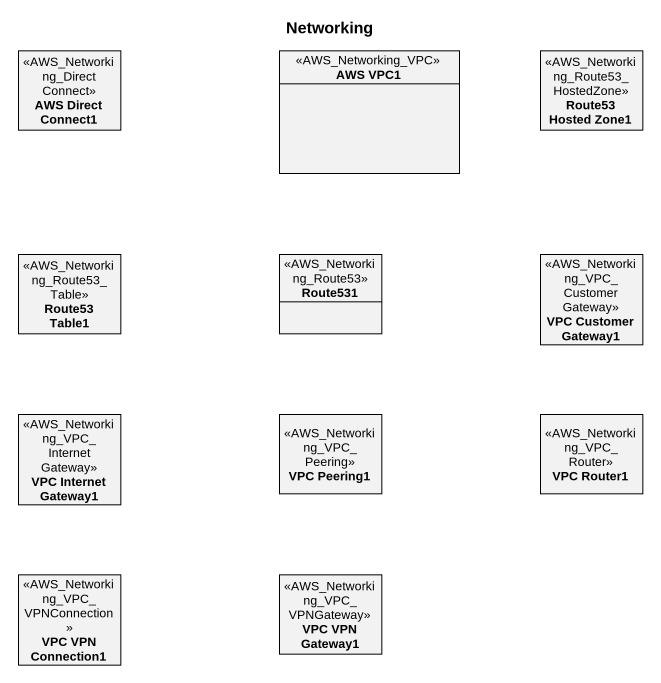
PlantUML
@startuml
title Networking
hide circle
hide empty members
class "AWS Direct Connect1" as AWS_Direct_Connect1 <<AWS_Networking_DirectConnect>>
class "AWS VPC1" as AWS_VPC1 <<AWS_Networking_VPC>>
class "Route53 Hosted Zone1" as Route53_Hosted_Zone1 <<AWS_Networking_Route53_HostedZone>>
class "Route53 Table1" as Route53_Table1 <<AWS_Networking_Route53_Table>>
class Route531 <<AWS_Networking_Route53>>
class "VPC Customer Gateway1" as VPC_Customer_Gateway1 <<AWS_Networking_VPC_CustomerGateway>>
class "VPC Internet Gateway1" as VPC_Internet_Gateway1 <<AWS_Networking_VPC_InternetGateway>>
class "VPC Peering1" as VPC_Peering1 <<AWS_Networking_VPC_Peering>>
class "VPC Router1" as VPC_Router1 <<AWS_Networking_VPC_Router>>
class "VPC VPN Connection1" as VPC_VPN_Connection1 <<AWS_Networking_VPC_VPNConnection>>
class "VPC VPN Gateway1" as VPC_VPN_Gateway1 <<AWS_Networking_VPC_VPNGateway>>
@enduml
